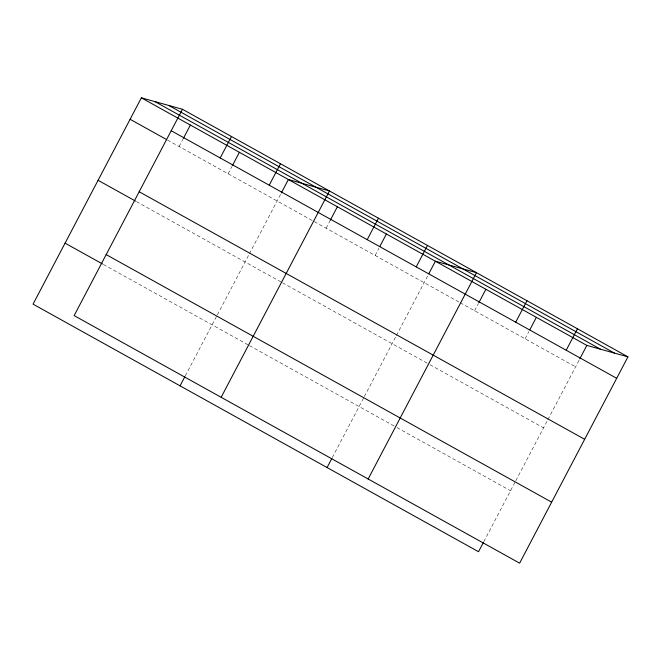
<?xml version="1.0" encoding="UTF-8"?>
<svg xmlns="http://www.w3.org/2000/svg" width="661" height="661" viewBox="0 0 661 661"><rect width="100%" height="100%" fill="white"/><g stroke="black" fill="none" stroke-linecap="round" stroke-linejoin="round"><path stroke-width="0.5" stroke-dasharray="3.31 2.48" d="M179.106 146.519L182.866 139.364M228.111 173.752L231.871 166.597M185.32 375.836L216.866 315.735M217.345 314.826L248.908 254.708M249.387 253.791L281.338 192.938M326.121 228.219L330.343 220.171M375.118 255.452L378.877 248.296M332.326 457.528L363.88 397.435M364.36 396.517L395.922 336.399M396.402 335.491L427.882 275.53M474.615 310.736L478.366 303.589M525.098 338.796L528.858 331.64M483.786 541.706L515.34 481.605M515.82 480.696L547.382 420.578M547.862 419.669L579.342 359.7M167.53 140.082L459.288 302.217M460.188 302.721L575.591 366.855M136.389 201.58L281.619 282.288M282.503 282.784L429.063 364.228M429.964 364.732L543.557 427.857M103.389 264.433L248.619 345.141M249.511 345.637L396.063 427.08M396.964 427.584L510.556 490.718"/><path stroke-width="0.99" d="M182.469 109.28L74.148 315.603L519.629 563.172L627.95 356.849L182.469 109.28L141.371 97.828L33.05 304.151L478.531 551.72L483.307 542.615M183.337 138.471L190.376 125.061M220.204 157.971L231.474 136.513M232.341 165.704L239.381 152.294M269.209 185.204L280.479 163.746M180.056 385.85L184.84 376.745M281.338 192.938L288.378 179.528L329.475 190.979L221.154 397.302M330.343 220.171L337.383 206.761M367.219 239.67L378.48 218.213M379.819 246.503L386.388 233.994M416.215 266.895L427.485 245.446M327.063 467.55L331.847 458.445M428.815 273.737L435.392 261.219L476.49 272.671L368.16 479.002M478.837 302.688L485.876 289.278M515.712 322.188L526.974 300.73M529.792 329.856L536.368 317.338M566.196 350.247L577.466 328.79M579.813 358.807L586.852 345.397L627.95 356.849M168.91 105.504L614.391 353.065M154.938 101.604L600.411 349.173M141.371 97.828L586.852 345.397M171.207 130.738L616.688 378.307M130.11 119.286L166.638 139.587M139.174 191.74L584.655 439.309M98.076 180.288L135.497 201.084M106.173 254.601L551.654 502.17M65.075 243.149L102.496 263.946"/></g></svg>
